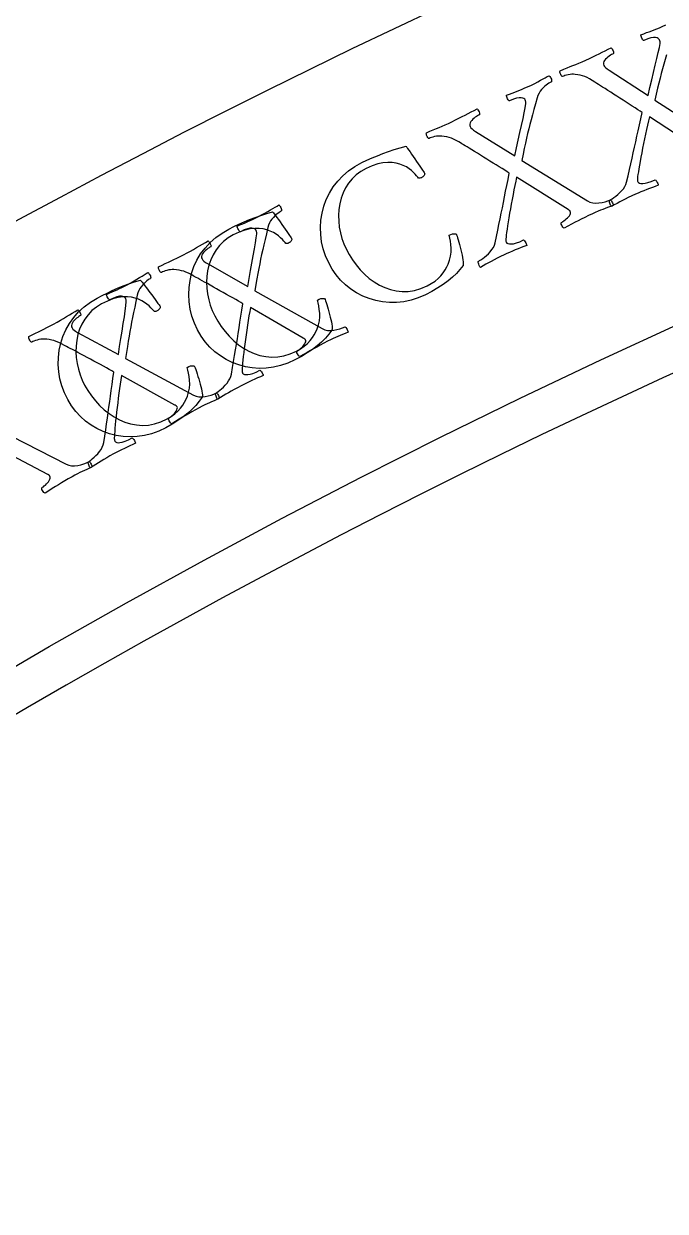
# Model space of a CAD drawing. Header units: millimetres. Extents: x -76 to 76, y -76 to 98.
# Drawn here: x -35.05 to -28.93, y 55.28 to 66.6 of the extents above; entities that cross this region are included whole.
import ezdxf

# ---------------------------------------------------------------- set-up
doc = ezdxf.new("R2010")
doc.units = ezdxf.units.MM
for name, color, linetype in [('CUT_INNER', 6, 'Continuous'), ('ENGRAVE', 7, 'Continuous'), ('TEXT', 5, 'Continuous')]:
    doc.layers.add(name, color=color, linetype=linetype)

msp = doc.modelspace()

# ---------------------------------------------------------------- linework, layer by layer
at = {"layer": 'CUT_INNER'}
msp.add_lwpolyline([(-28.57, 63.4), (-28.9585, 63.2235), (-29.3459, 63.0447), (-29.7322, 62.8634), (-30.1173, 62.6798), (-30.5014, 62.4938), (-30.8843, 62.3055), (-31.266, 62.1148), (-31.6465, 61.9218), (-32.0259, 61.7265), (-32.404, 61.5288), (-32.7809, 61.3288), (-33.1566, 61.1265), (-33.5311, 60.9219), (-33.9042, 60.715), (-34.2761, 60.5058), (-34.6468, 60.2944), (-35.0161, 60.0807), (-35.384, 59.8647)], dxfattribs=at)
at = {"layer": 'ENGRAVE'}
for radius in [75.6124, 73.6227, 69.9276]:
    msp.add_circle((0, 0), radius, dxfattribs=at)
at = {"layer": 'TEXT'}
for points in [[(-28.5996, 65.3932), (-29.0863, 65.7132), (-29.0953, 65.6745), (-29.1045, 65.6339), (-29.1138, 65.5913), (-29.1232, 65.5468), (-29.1326, 65.5016), (-29.1417, 65.4569), (-29.1506, 65.4127), (-29.1593, 65.3691), (-29.1674, 65.327), (-29.1747, 65.2877), (-29.1811, 65.2511), (-29.1867, 65.2171), (-29.1914, 65.1871), (-29.1951, 65.1621), (-29.198, 65.1422), (-29.1999, 65.1274), (-29.2, 65.1247), (-29.2001, 65.1214), (-29.2003, 65.1176), (-29.2005, 65.1131), (-29.2003, 65.1084), (-29.1997, 65.1036), (-29.1984, 65.0988), (-29.1965, 65.094), (-29.1906, 65.0863), (-29.1808, 65.0809), (-29.167, 65.0777), (-29.1493, 65.0767), (-29.1272, 65.0789), (-29.1, 65.0856), (-29.0679, 65.0967), (-29.0308, 65.1122), (-29.0261, 65.1086), (-29.0212, 65.1031), (-29.0162, 65.0956), (-29.011, 65.0861), (-29.0066, 65.0766), (-29.0037, 65.069), (-29.0024, 65.0633), (-29.0027, 65.0595), (-29.0297, 65.0497), (-29.0569, 65.0397), (-29.0843, 65.0294), (-29.1119, 65.0189), (-29.1393, 65.0081), (-29.1664, 64.9971), (-29.193, 64.9858), (-29.2192, 64.9742), (-29.2545, 64.9582), (-29.2869, 64.9429), (-29.3164, 64.9285), (-29.3432, 64.9148), (-29.3687, 64.9015), (-29.3947, 64.8877), (-29.4211, 64.8737), (-29.4479, 64.8592), (-29.4519, 64.864), (-29.4557, 64.8706), (-29.4592, 64.8788), (-29.4625, 64.8888), (-29.4653, 64.8985), (-29.4672, 64.9062), (-29.4684, 64.9117), (-29.4687, 64.9152), (-29.463, 64.9182), (-29.4538, 64.924), (-29.441, 64.9323), (-29.4246, 64.9433), (-29.4063, 64.9566), (-29.388, 64.9716), (-29.3696, 64.9883), (-29.3511, 65.0069), (-29.3343, 65.0267), (-29.3208, 65.0471), (-29.3106, 65.0682), (-29.3038, 65.09), (-29.2894, 65.1513), (-29.2758, 65.2098), (-29.2629, 65.2657), (-29.2508, 65.3188), (-29.2392, 65.3707), (-29.2277, 65.4226), (-29.2163, 65.4746), (-29.2051, 65.5267), (-29.1936, 65.5799), (-29.1814, 65.6352), (-29.1686, 65.6928), (-29.155, 65.7525), (-29.1748, 65.7659), (-29.197, 65.7806), (-29.2218, 65.7968), (-29.249, 65.8142), (-29.2778, 65.8326), (-29.3071, 65.8515), (-29.337, 65.8708), (-29.3673, 65.8907), (-29.3975, 65.9104), (-29.4268, 65.9293), (-29.4551, 65.9475), (-29.4826, 65.9649), (-29.5084, 65.9812), (-29.5317, 65.996), (-29.5526, 66.0092), (-29.5711, 66.0208), (-29.5861, 66.0304), (-29.5969, 66.0372), (-29.6034, 66.0413), (-29.6055, 66.0427), (-29.6317, 66.0596), (-29.6564, 66.074), (-29.6795, 66.0859), (-29.701, 66.0953), (-29.7223, 66.1028), (-29.7446, 66.1089), (-29.7679, 66.1138), (-29.7922, 66.1172), (-29.8087, 66.1185), (-29.8255, 66.1183), (-29.8426, 66.1166), (-29.8602, 66.1134), (-29.8768, 66.1095), (-29.8911, 66.1055), (-29.9033, 66.1015), (-29.9132, 66.0975), (-29.9173, 66.0974), (-29.9218, 66.1007), (-29.9265, 66.1073), (-29.9316, 66.1172), (-29.9359, 66.1281), (-29.9384, 66.1375), (-29.939, 66.1454), (-29.9378, 66.1518), (-29.9033, 66.1661), (-29.8713, 66.1792), (-29.8418, 66.191), (-29.8148, 66.2014), (-29.7879, 66.212), (-29.7586, 66.2241), (-29.7268, 66.2377), (-29.6927, 66.2528), (-29.6927, 66.2528), (-29.6581, 66.2685), (-29.6252, 66.2839), (-29.5938, 66.299), (-29.5642, 66.3138), (-29.5354, 66.3283), (-29.5068, 66.3425), (-29.4784, 66.3565), (-29.4502, 66.3703), (-29.4463, 66.3662), (-29.442, 66.3599), (-29.4374, 66.3515), (-29.4324, 66.3409), (-29.4284, 66.3305), (-29.4267, 66.3226), (-29.4272, 66.3171), (-29.43, 66.3141), (-29.4376, 66.3104), (-29.4466, 66.3053), (-29.4572, 66.2988), (-29.4691, 66.2909), (-29.4814, 66.282), (-29.4927, 66.2723), (-29.503, 66.2619), (-29.5125, 66.2507), (-29.5196, 66.239), (-29.5231, 66.227), (-29.523, 66.2148), (-29.5192, 66.2023), (-29.5126, 66.1915), (-29.5023, 66.1802), (-29.4882, 66.1686), (-29.4705, 66.1565), (-29.0992, 65.9166), (-29.0815, 65.9919), (-29.0641, 66.0651), (-29.0467, 66.1361), (-29.0295, 66.205), (-29.0139, 66.2689), (-29.0011, 66.3248), (-28.9913, 66.3727), (-28.9844, 66.4127), (-28.9839, 66.4187), (-28.984, 66.4245), (-28.9847, 66.43), (-28.986, 66.4352), (-28.9875, 66.4398), (-28.9887, 66.4433), (-28.9896, 66.4458), (-28.9901, 66.4473), (-28.9947, 66.4537), (-29.0024, 66.4593), (-29.0133, 66.4641), (-29.0274, 66.4681), (-29.0462, 66.4691), (-29.0711, 66.4647), (-29.1023, 66.455), (-29.1396, 66.4399), (-29.1432, 66.441), (-29.1474, 66.4449), (-29.152, 66.4517), (-29.1572, 66.4612), (-29.1619, 66.4716), (-29.1653, 66.4806), (-29.1675, 66.4883), (-29.1683, 66.4946), (-29.1397, 66.505), (-29.1127, 66.5147), (-29.0873, 66.5238), (-29.0637, 66.5323), (-29.0403, 66.541), (-29.0161, 66.5505), (-28.9908, 66.5608), (-28.9646, 66.572), (-28.9287, 66.5879)], [(-28.923, 66.3033), (-28.9365, 66.2573), (-28.9493, 66.2134), (-28.9615, 66.1693), (-28.9732, 66.1251), (-28.9845, 66.0809), (-28.9958, 66.0346), (-29.008, 65.9841), (-29.0209, 65.9295), (-29.0346, 65.8708), (-28.4151, 65.4736)], [(-35.3008, 62.7361), (-34.6456, 62.401), (-34.6209, 62.3911), (-34.5942, 62.3858), (-34.5656, 62.3853), (-34.5351, 62.3894), (-34.5048, 62.3966), (-34.4768, 62.4053), (-34.4511, 62.4153), (-34.4277, 62.4269), (-34.4228, 62.4237), (-34.4179, 62.4184), (-34.4128, 62.411), (-34.4077, 62.4015), (-34.4031, 62.392), (-34.3998, 62.3846), (-34.3978, 62.3792), (-34.3971, 62.3758), (-34.424, 62.3633), (-34.449, 62.3517), (-34.4721, 62.341), (-34.4932, 62.3312), (-34.5143, 62.3211), (-34.5374, 62.3095), (-34.5623, 62.2964), (-34.589, 62.2817), (-34.6256, 62.2612), (-34.6596, 62.2416), (-34.6909, 62.223), (-34.7195, 62.2054), (-34.7481, 62.1876), (-34.779, 62.1682), (-34.8122, 62.1474), (-34.8478, 62.1251), (-34.8536, 62.1279), (-34.8596, 62.1331), (-34.8656, 62.1407), (-34.8718, 62.1506), (-34.8768, 62.1606), (-34.8793, 62.1684), (-34.8794, 62.1738), (-34.8769, 62.177), (-34.8707, 62.181), (-34.8632, 62.1866), (-34.8543, 62.1938), (-34.8441, 62.2028), (-34.8336, 62.2128), (-34.8238, 62.2235), (-34.8149, 62.2348), (-34.8068, 62.2467), (-34.8007, 62.2585), (-34.7976, 62.2692), (-34.7976, 62.279), (-34.8007, 62.2879), (-34.802, 62.2898), (-34.8039, 62.2919), (-34.8063, 62.2941), (-34.8092, 62.2965), (-34.8124, 62.2988), (-34.8155, 62.3007), (-34.8185, 62.3021), (-34.8214, 62.3031), (-35.3369, 62.5743)]]:
    msp.add_lwpolyline(points, dxfattribs=at)
for points in [[(-30.9688, 65.666), (-30.9345, 65.6824), (-30.9019, 65.6984), (-30.8709, 65.7141), (-30.8415, 65.7294), (-30.813, 65.7445), (-30.7847, 65.7593), (-30.7566, 65.7738), (-30.7286, 65.7881), (-30.7247, 65.7841), (-30.7203, 65.7779), (-30.7155, 65.7696), (-30.7103, 65.7591), (-30.7061, 65.7488), (-30.7042, 65.7409), (-30.7046, 65.7354), (-30.7073, 65.7324), (-30.7149, 65.7285), (-30.7238, 65.7232), (-30.7342, 65.7165), (-30.746, 65.7084), (-30.7581, 65.6993), (-30.7692, 65.6894), (-30.7794, 65.6787), (-30.7886, 65.6674), (-30.7955, 65.6555), (-30.7988, 65.6435), (-30.7984, 65.6313), (-30.7944, 65.6189), (-30.7876, 65.6081), (-30.777, 65.5971), (-30.7628, 65.5857), (-30.7448, 65.574), (-30.3689, 65.3414), (-30.3527, 65.417), (-30.3367, 65.4905), (-30.3207, 65.5618), (-30.3049, 65.6311), (-30.2904, 65.6952), (-30.2788, 65.7513), (-30.2699, 65.7995), (-30.2638, 65.8395), (-30.2634, 65.8456), (-30.2636, 65.8513), (-30.2644, 65.8568), (-30.2658, 65.862), (-30.2674, 65.8665), (-30.2686, 65.8701), (-30.2696, 65.8726), (-30.2702, 65.874), (-30.2748, 65.8804), (-30.2827, 65.8858), (-30.2937, 65.8904), (-30.3078, 65.8942), (-30.3266, 65.8947), (-30.3515, 65.8899), (-30.3824, 65.8795), (-30.4194, 65.8638), (-30.4231, 65.8648), (-30.4273, 65.8686), (-30.4321, 65.8753), (-30.4374, 65.8847), (-30.4424, 65.895), (-30.446, 65.9039), (-30.4483, 65.9116), (-30.4492, 65.9179), (-30.4208, 65.9288), (-30.394, 65.939), (-30.3688, 65.9486), (-30.3453, 65.9576), (-30.3222, 65.9667), (-30.2981, 65.9767), (-30.273, 65.9875), (-30.2471, 65.9992), (-30.2114, 66.0158), (-30.179, 66.0316), (-30.1496, 66.0464), (-30.1235, 66.0604), (-30.0999, 66.0733), (-30.0784, 66.085), (-30.0591, 66.0954), (-30.0418, 66.1046), (-30.0379, 66.1008), (-30.0338, 66.0954), (-30.0293, 66.0884), (-30.0246, 66.0797), (-30.0206, 66.0706), (-30.0186, 66.062), (-30.0184, 66.0541), (-30.0202, 66.0467), (-30.0254, 66.044), (-30.0331, 66.0394), (-30.0434, 66.0329), (-30.0562, 66.0245), (-30.0703, 66.0143), (-30.0845, 66.0023), (-30.0988, 65.9885), (-30.1131, 65.9729), (-30.1265, 65.9555), (-30.1382, 65.9366), (-30.1481, 65.9159), (-30.1561, 65.8936), (-30.1718, 65.8356), (-30.1865, 65.7815), (-30.2002, 65.7313), (-30.2129, 65.6852), (-30.2248, 65.6409), (-30.2361, 65.5966), (-30.247, 65.5523), (-30.2574, 65.5078), (-30.2679, 65.4613), (-30.279, 65.4106), (-30.2909, 65.3557), (-30.3034, 65.2968), (-29.6764, 64.9116), (-29.6525, 64.8998), (-29.6263, 64.8924), (-29.5979, 64.8897), (-29.5671, 64.8914), (-29.5363, 64.8962), (-29.5077, 64.9027), (-29.4813, 64.9107), (-29.4571, 64.9204), (-29.4525, 64.9168), (-29.448, 64.9111), (-29.4435, 64.9034), (-29.4391, 64.8936), (-29.4354, 64.8838), (-29.4327, 64.8761), (-29.4311, 64.8705), (-29.4306, 64.8671), (-29.4584, 64.8567), (-29.4842, 64.8471), (-29.5081, 64.8382), (-29.5299, 64.8301), (-29.5518, 64.8217), (-29.5756, 64.8119), (-29.6015, 64.8008), (-29.6293, 64.7883), (-29.6674, 64.7706), (-29.7027, 64.7537), (-29.7354, 64.7377), (-29.7654, 64.7223), (-29.7952, 64.7068), (-29.8275, 64.6899), (-29.8623, 64.6718), (-29.8995, 64.6523), (-29.9051, 64.6556), (-29.9106, 64.6612), (-29.9161, 64.6692), (-29.9214, 64.6796), (-29.9256, 64.69), (-29.9276, 64.6979), (-29.9272, 64.7033), (-29.9245, 64.7063), (-29.918, 64.7098), (-29.91, 64.7148), (-29.9006, 64.7213), (-29.8897, 64.7294), (-29.8784, 64.7386), (-29.8679, 64.7485), (-29.8582, 64.7591), (-29.8492, 64.7703), (-29.8421, 64.7816), (-29.8382, 64.7921), (-29.8375, 64.8019), (-29.8399, 64.8109), (-29.841, 64.8129), (-29.8427, 64.8152), (-29.8449, 64.8176), (-29.8477, 64.8202), (-29.8506, 64.8227), (-29.8536, 64.8248), (-29.8564, 64.8265), (-29.8593, 64.8277), (-30.3521, 65.1382), (-30.3604, 65.0994), (-30.3688, 65.0586), (-30.3772, 65.0159), (-30.3858, 64.9712), (-30.3943, 64.9258), (-30.4025, 64.8809), (-30.4106, 64.8365), (-30.4184, 64.7927), (-30.4257, 64.7506), (-30.4322, 64.7111), (-30.4379, 64.6743), (-30.4429, 64.6403), (-30.447, 64.6102), (-30.4503, 64.5851), (-30.4527, 64.5652), (-30.4543, 64.5503), (-30.4544, 64.5476), (-30.4545, 64.5444), (-30.4545, 64.5405), (-30.4546, 64.5361), (-30.4544, 64.5313), (-30.4536, 64.5265), (-30.4523, 64.5218), (-30.4503, 64.517), (-30.4443, 64.5094), (-30.4343, 64.5042), (-30.4205, 64.5013), (-30.4028, 64.5006), (-30.3807, 64.5033), (-30.3537, 64.5105), (-30.3218, 64.5222), (-30.285, 64.5384), (-30.2802, 64.5349), (-30.2752, 64.5295), (-30.2701, 64.522), (-30.2647, 64.5127), (-30.2601, 64.5032), (-30.2571, 64.4957), (-30.2557, 64.4901), (-30.2559, 64.4863), (-30.2827, 64.476), (-30.3097, 64.4654), (-30.3369, 64.4546), (-30.3642, 64.4436), (-30.3915, 64.4323), (-30.4183, 64.4207), (-30.4447, 64.4089), (-30.4707, 64.3968), (-30.5056, 64.3801), (-30.5377, 64.3642), (-30.567, 64.3492), (-30.5935, 64.335), (-30.6188, 64.3212), (-30.6445, 64.3069), (-30.6706, 64.2923), (-30.6972, 64.2774), (-30.7013, 64.2821), (-30.7051, 64.2886), (-30.7088, 64.2968), (-30.7123, 64.3067), (-30.7153, 64.3164), (-30.7174, 64.324), (-30.7186, 64.3295), (-30.719, 64.3329), (-30.7134, 64.3361), (-30.7043, 64.342), (-30.6916, 64.3506), (-30.6754, 64.362), (-30.6574, 64.3755), (-30.6394, 64.3909), (-30.6213, 64.408), (-30.6032, 64.4269), (-30.5868, 64.447), (-30.5737, 64.4677), (-30.5639, 64.489), (-30.5575, 64.5109), (-30.5443, 64.5724), (-30.5318, 64.6313), (-30.52, 64.6874), (-30.509, 64.7408), (-30.4983, 64.7928), (-30.4878, 64.845), (-30.4775, 64.8972), (-30.4673, 64.9494), (-30.4568, 65.0028), (-30.4457, 65.0584), (-30.434, 65.1162), (-30.4216, 65.1761), (-30.4416, 65.1892), (-30.4641, 65.2035), (-30.4892, 65.2191), (-30.5168, 65.2361), (-30.5459, 65.2539), (-30.5756, 65.2722), (-30.6058, 65.291), (-30.6365, 65.3102), (-30.6671, 65.3294), (-30.6967, 65.3477), (-30.7254, 65.3654), (-30.7532, 65.3822), (-30.7793, 65.398), (-30.8029, 65.4123), (-30.824, 65.4251), (-30.8427, 65.4364), (-30.858, 65.4457), (-30.8689, 65.4523), (-30.8754, 65.4562), (-30.8776, 65.4576), (-30.9041, 65.474), (-30.9291, 65.4879), (-30.9524, 65.4994), (-30.9741, 65.5084), (-30.9955, 65.5154), (-31.0179, 65.5212), (-31.0413, 65.5255), (-31.0657, 65.5285), (-31.0822, 65.5294), (-31.099, 65.5289), (-31.1161, 65.5269), (-31.1336, 65.5234), (-31.1501, 65.5191), (-31.1644, 65.5149), (-31.1765, 65.5107), (-31.1863, 65.5065), (-31.1904, 65.5063), (-31.1949, 65.5095), (-31.1998, 65.516), (-31.2051, 65.5258), (-31.2096, 65.5366), (-31.2123, 65.5459), (-31.213, 65.5538), (-31.2119, 65.5602), (-31.1777, 65.5753), (-31.1459, 65.5889), (-31.1167, 65.6013), (-31.0899, 65.6123), (-31.0632, 65.6234), (-31.0342, 65.636), (-31.0027, 65.6503), (-30.9688, 65.666)], [(-31.826, 65.2761), (-31.7788, 65.2986), (-31.7299, 65.3205), (-31.6795, 65.3421), (-31.6275, 65.3631), (-31.5741, 65.383), (-31.5194, 65.4012), (-31.4634, 65.4175), (-31.4061, 65.4321), (-31.4045, 65.4298), (-31.3997, 65.4231), (-31.3917, 65.4118), (-31.3805, 65.396), (-31.3672, 65.3772), (-31.353, 65.3568), (-31.3378, 65.3347), (-31.3218, 65.311), (-31.3056, 65.2871), (-31.2902, 65.2643), (-31.2754, 65.2427), (-31.2613, 65.2222), (-31.2491, 65.2042), (-31.2398, 65.1903), (-31.2335, 65.1805), (-31.2302, 65.1746), (-31.2284, 65.1708), (-31.2285, 65.166), (-31.2305, 65.1603), (-31.2345, 65.1537), (-31.2397, 65.1471), (-31.2457, 65.1412), (-31.2524, 65.1363), (-31.2598, 65.1321), (-31.2665, 65.1294), (-31.273, 65.1275), (-31.2794, 65.1267), (-31.2857, 65.1267), (-31.2941, 65.1375), (-31.3051, 65.1504), (-31.3189, 65.1656), (-31.3354, 65.1831), (-31.3548, 65.2011), (-31.3774, 65.2183), (-31.403, 65.2345), (-31.4319, 65.2499), (-31.464, 65.2628), (-31.4995, 65.2718), (-31.5383, 65.277), (-31.5806, 65.2784), (-31.6264, 65.2743), (-31.676, 65.2631), (-31.7294, 65.2449), (-31.7866, 65.2197), (-31.8362, 65.1919), (-31.8805, 65.1594), (-31.9195, 65.1222), (-31.9531, 65.0803), (-31.9816, 65.0347), (-32.005, 64.9866), (-32.0234, 64.936), (-32.0367, 64.8827), (-32.0452, 64.828), (-32.0489, 64.773), (-32.0479, 64.7176), (-32.0423, 64.6618), (-32.0323, 64.6068), (-32.0182, 64.5536), (-32.0001, 64.5023), (-31.9781, 64.4528), (-31.9494, 64.3997), (-31.9173, 64.3489), (-31.8817, 64.3004), (-31.8427, 64.2542), (-31.8007, 64.2114), (-31.7561, 64.1729), (-31.7091, 64.1387), (-31.6594, 64.109), (-31.6077, 64.0844), (-31.5543, 64.066), (-31.4993, 64.0537), (-31.4425, 64.0475), (-31.3846, 64.0485), (-31.3258, 64.0577), (-31.2662, 64.075), (-31.2058, 64.1006), (-31.1654, 64.1223), (-31.1299, 64.1458), (-31.0991, 64.171), (-31.0732, 64.198), (-31.0512, 64.2259), (-31.0323, 64.2538), (-31.0164, 64.2817), (-31.0036, 64.3095), (-30.9902, 64.3476), (-30.9812, 64.3852), (-30.9768, 64.4224), (-30.9768, 64.4592), (-30.9796, 64.4944), (-30.9834, 64.5268), (-30.9882, 64.5564), (-30.9939, 64.5831), (-30.9782, 64.5912), (-30.9618, 64.5961), (-30.9448, 64.5978), (-30.9271, 64.5962), (-30.9235, 64.5876), (-30.9192, 64.5753), (-30.914, 64.5592), (-30.9081, 64.5393), (-30.9018, 64.5171), (-30.8955, 64.4939), (-30.8891, 64.4696), (-30.8826, 64.4443), (-30.8766, 64.4192), (-30.8714, 64.3952), (-30.8671, 64.3724), (-30.8637, 64.3509), (-30.8614, 64.3317), (-30.8604, 64.3159), (-30.8608, 64.3036), (-30.8626, 64.2948), (-30.8926, 64.2561), (-30.9264, 64.2187), (-30.964, 64.1827), (-31.0056, 64.1481), (-31.0517, 64.1144), (-31.103, 64.0814), (-31.1597, 64.049), (-31.2216, 64.0172), (-31.2901, 63.9875), (-31.3586, 63.9653), (-31.4273, 63.9505), (-31.4961, 63.943), (-31.5642, 63.9425), (-31.6306, 63.9484), (-31.6953, 63.9606), (-31.7585, 63.9793), (-31.8192, 64.0038), (-31.8768, 64.0338), (-31.9312, 64.0692), (-31.9824, 64.11), (-32.0297, 64.1558), (-32.0723, 64.2062), (-32.1102, 64.2611), (-32.1435, 64.3206), (-32.1728, 64.3867), (-32.1953, 64.4536), (-32.2109, 64.5215), (-32.2196, 64.5903), (-32.2216, 64.6591), (-32.2174, 64.727), (-32.2068, 64.7941), (-32.1898, 64.8603), (-32.1664, 64.9246), (-32.1366, 64.986), (-32.1003, 65.0445), (-32.0576, 65.1), (-32.0086, 65.1515), (-31.9537, 65.1981), (-31.8928, 65.2396), (-31.826, 65.2761)], [(-33.5268, 64.3975), (-33.4932, 64.4152), (-33.4613, 64.4325), (-33.4309, 64.4494), (-33.4021, 64.4659), (-33.3743, 64.4821), (-33.3465, 64.498), (-33.319, 64.5136), (-33.2917, 64.529), (-33.2875, 64.5252), (-33.2829, 64.5192), (-33.2778, 64.511), (-33.2722, 64.5008), (-33.2676, 64.4906), (-33.2654, 64.4828), (-33.2656, 64.4773), (-33.2682, 64.4741), (-33.2756, 64.47), (-33.2843, 64.4643), (-33.2944, 64.4572), (-33.3059, 64.4487), (-33.3176, 64.4391), (-33.3283, 64.4287), (-33.3381, 64.4177), (-33.3468, 64.406), (-33.3533, 64.3939), (-33.3561, 64.3817), (-33.3552, 64.3695), (-33.3507, 64.3573), (-33.3435, 64.3468), (-33.3325, 64.3362), (-33.3178, 64.3254), (-33.2994, 64.3144), (-32.9147, 64.0967), (-32.9015, 64.1729), (-32.8883, 64.247), (-32.8752, 64.3189), (-32.862, 64.3887), (-32.8502, 64.4534), (-32.8407, 64.5099), (-32.8337, 64.5584), (-32.8292, 64.5987), (-32.829, 64.6047), (-32.8294, 64.6104), (-32.8305, 64.6159), (-32.8321, 64.621), (-32.8338, 64.6255), (-32.8352, 64.629), (-32.8363, 64.6314), (-32.8369, 64.6329), (-32.8418, 64.639), (-32.8499, 64.6442), (-32.8611, 64.6483), (-32.8753, 64.6515), (-32.8941, 64.6513), (-32.9188, 64.6455), (-32.9493, 64.634), (-32.9857, 64.6168), (-32.9894, 64.6176), (-32.9937, 64.6213), (-32.9988, 64.6277), (-33.0045, 64.637), (-33.0098, 64.647), (-33.0138, 64.6558), (-33.0164, 64.6634), (-33.0175, 64.6697), (-32.9896, 64.6817), (-32.9632, 64.6929), (-32.9384, 64.7035), (-32.9153, 64.7134), (-32.8925, 64.7235), (-32.8689, 64.7344), (-32.8443, 64.7462), (-32.8188, 64.7589), (-32.7838, 64.7769), (-32.752, 64.7939), (-32.7233, 64.8099), (-32.6977, 64.8249), (-32.6746, 64.8387), (-32.6536, 64.8512), (-32.6347, 64.8624), (-32.6178, 64.8722), (-32.6138, 64.8686), (-32.6094, 64.8634), (-32.6047, 64.8565), (-32.5996, 64.8481), (-32.5953, 64.8391), (-32.5929, 64.8306), (-32.5925, 64.8227), (-32.5939, 64.8152), (-32.599, 64.8123), (-32.6066, 64.8074), (-32.6166, 64.8005), (-32.629, 64.7916), (-32.6427, 64.7808), (-32.6565, 64.7683), (-32.6702, 64.7539), (-32.6839, 64.7378), (-32.6966, 64.72), (-32.7075, 64.7005), (-32.7166, 64.6795), (-32.7237, 64.6569), (-32.7372, 64.5983), (-32.7497, 64.5436), (-32.7614, 64.493), (-32.7723, 64.4464), (-32.7824, 64.4017), (-32.792, 64.357), (-32.8011, 64.3123), (-32.8098, 64.2674), (-32.8184, 64.2205), (-32.8276, 64.1694), (-32.8373, 64.1142), (-32.8475, 64.0547), (-32.2058, 63.6945), (-32.1814, 63.6836), (-32.155, 63.6773), (-32.1264, 63.6757), (-32.0958, 63.6786), (-32.0652, 63.6847), (-32.0369, 63.6922), (-32.0108, 63.7013), (-31.987, 63.7119), (-31.9823, 63.7085), (-31.9775, 63.703), (-31.9728, 63.6955), (-31.968, 63.6858), (-31.9638, 63.6762), (-31.9608, 63.6686), (-31.959, 63.6631), (-31.9584, 63.6597), (-31.9858, 63.6483), (-32.0112, 63.6376), (-32.0347, 63.6278), (-32.0562, 63.6189), (-32.0777, 63.6096), (-32.1012, 63.5989), (-32.1265, 63.5867), (-32.1539, 63.5731), (-32.1912, 63.554), (-32.2259, 63.5358), (-32.2579, 63.5184), (-32.2872, 63.5019), (-32.3164, 63.4852), (-32.3481, 63.4671), (-32.3821, 63.4476), (-32.4185, 63.4267), (-32.4242, 63.4297), (-32.43, 63.4351), (-32.4357, 63.4429), (-32.4415, 63.4531), (-32.4461, 63.4633), (-32.4483, 63.4711), (-32.4482, 63.4765), (-32.4456, 63.4796), (-32.4392, 63.4833), (-32.4315, 63.4886), (-32.4223, 63.4956), (-32.4117, 63.5041), (-32.4009, 63.5137), (-32.3908, 63.524), (-32.3814, 63.535), (-32.3729, 63.5466), (-32.3662, 63.5581), (-32.3628, 63.5687), (-32.3624, 63.5785), (-32.3652, 63.5875), (-32.3664, 63.5895), (-32.3682, 63.5916), (-32.3705, 63.5939), (-32.3733, 63.5965), (-32.3764, 63.5988), (-32.3794, 63.6008), (-32.3823, 63.6024), (-32.3852, 63.6035), (-32.8898, 63.8944), (-32.8966, 63.8553), (-32.9034, 63.8142), (-32.9102, 63.7711), (-32.917, 63.7261), (-32.9236, 63.6804), (-32.9301, 63.6353), (-32.9364, 63.5907), (-32.9425, 63.5466), (-32.9482, 63.5041), (-32.9531, 63.4645), (-32.9574, 63.4275), (-32.961, 63.3933), (-32.9639, 63.363), (-32.9662, 63.3379), (-32.9679, 63.3178), (-32.9689, 63.3029), (-32.9688, 63.3003), (-32.9688, 63.297), (-32.9687, 63.2931), (-32.9686, 63.2887), (-32.9683, 63.2839), (-32.9673, 63.2792), (-32.9657, 63.2745), (-32.9636, 63.2698), (-32.9572, 63.2625), (-32.9471, 63.2577), (-32.9332, 63.2552), (-32.9154, 63.2553), (-32.8935, 63.2588), (-32.8668, 63.2671), (-32.8353, 63.28), (-32.7992, 63.2977), (-32.7943, 63.2944), (-32.7891, 63.2891), (-32.7837, 63.2819), (-32.778, 63.2728), (-32.773, 63.2635), (-32.7696, 63.2561), (-32.768, 63.2505), (-32.7681, 63.2468), (-32.7945, 63.2354), (-32.821, 63.2238), (-32.8478, 63.2119), (-32.8747, 63.1998), (-32.9015, 63.1874), (-32.9278, 63.1748), (-32.9537, 63.162), (-32.9792, 63.1489), (-33.0135, 63.1308), (-33.0449, 63.1137), (-33.0736, 63.0975), (-33.0995, 63.0823), (-33.1242, 63.0675), (-33.1494, 63.0523), (-33.1749, 63.0367), (-33.2008, 63.0207), (-33.2051, 63.0253), (-33.2092, 63.0316), (-33.2132, 63.0396), (-33.2171, 63.0493), (-33.2204, 63.0589), (-33.2228, 63.0664), (-33.2243, 63.0719), (-33.2248, 63.0753), (-33.2193, 63.0787), (-33.2105, 63.085), (-33.1982, 63.0941), (-33.1824, 63.106), (-33.165, 63.1203), (-33.1475, 63.1363), (-33.1302, 63.1542), (-33.1128, 63.1738), (-33.0972, 63.1945), (-33.0849, 63.2157), (-33.076, 63.2374), (-33.0705, 63.2595), (-33.0597, 63.3215), (-33.0495, 63.3808), (-33.0399, 63.4373), (-33.031, 63.4911), (-33.0224, 63.5435), (-33.014, 63.596), (-33.0057, 63.6486), (-32.9975, 63.7012), (-32.9892, 63.755), (-32.9803, 63.811), (-32.9708, 63.8692), (-32.9608, 63.9296), (-32.9813, 63.9418), (-33.0043, 63.9552), (-33.03, 63.9699), (-33.0582, 63.9857), (-33.0881, 64.0024), (-33.1184, 64.0195), (-33.1494, 64.0371), (-33.1808, 64.0551), (-33.2121, 64.073), (-33.2424, 64.0902), (-33.2718, 64.1067), (-33.3002, 64.1225), (-33.3269, 64.1372), (-33.3511, 64.1505), (-33.3727, 64.1625), (-33.3918, 64.1731), (-33.4074, 64.1817), (-33.4186, 64.1879), (-33.4253, 64.1916), (-33.4275, 64.1928), (-33.4547, 64.2082), (-33.4801, 64.2212), (-33.5039, 64.2317), (-33.5259, 64.2398), (-33.5476, 64.246), (-33.5702, 64.2509), (-33.5938, 64.2543), (-33.6183, 64.2563), (-33.6348, 64.2566), (-33.6515, 64.2554), (-33.6685, 64.2527), (-33.6859, 64.2485), (-33.7022, 64.2436), (-33.7163, 64.2388), (-33.7282, 64.2342), (-33.7379, 64.2296), (-33.742, 64.2292), (-33.7466, 64.2322), (-33.7517, 64.2385), (-33.7574, 64.2482), (-33.7624, 64.2588), (-33.7654, 64.268), (-33.7665, 64.2758), (-33.7656, 64.2823), (-33.732, 64.2986), (-33.7008, 64.3136), (-33.6721, 64.327), (-33.6458, 64.3391), (-33.6195, 64.3512), (-33.591, 64.365), (-33.5601, 64.3805), (-33.5268, 64.3975)], [(-33.0944, 64.6423), (-33.0476, 64.6657), (-32.9992, 64.6886), (-32.9492, 64.7111), (-32.8976, 64.7332), (-32.8446, 64.7541), (-32.7903, 64.7733), (-32.7346, 64.7908), (-32.6776, 64.8064), (-32.6759, 64.8042), (-32.671, 64.7976), (-32.6628, 64.7865), (-32.6512, 64.7709), (-32.6376, 64.7524), (-32.623, 64.7322), (-32.6074, 64.7104), (-32.5909, 64.6871), (-32.5743, 64.6635), (-32.5584, 64.641), (-32.5432, 64.6196), (-32.5287, 64.5994), (-32.5161, 64.5817), (-32.5066, 64.568), (-32.5001, 64.5582), (-32.4967, 64.5525), (-32.4948, 64.5487), (-32.4948, 64.5439), (-32.4967, 64.5382), (-32.5005, 64.5315), (-32.5057, 64.5247), (-32.5115, 64.5188), (-32.5181, 64.5137), (-32.5254, 64.5094), (-32.5321, 64.5065), (-32.5386, 64.5046), (-32.545, 64.5036), (-32.5513, 64.5035), (-32.5598, 64.5141), (-32.5711, 64.5268), (-32.5852, 64.5418), (-32.602, 64.5589), (-32.6218, 64.5766), (-32.6447, 64.5933), (-32.6707, 64.609), (-32.6998, 64.6238), (-32.7321, 64.636), (-32.7678, 64.6444), (-32.8067, 64.6489), (-32.849, 64.6494), (-32.8948, 64.6444), (-32.9441, 64.6323), (-32.9972, 64.613), (-33.0538, 64.5867), (-33.1029, 64.5579), (-33.1465, 64.5245), (-33.1848, 64.4866), (-33.2176, 64.444), (-33.2452, 64.3979), (-33.2677, 64.3494), (-33.2851, 64.2984), (-33.2974, 64.2449), (-33.3047, 64.19), (-33.3074, 64.1349), (-33.3053, 64.0795), (-33.2986, 64.0239), (-33.2875, 63.9691), (-33.2724, 63.9162), (-33.2534, 63.8653), (-33.2303, 63.8162), (-33.2006, 63.7637), (-33.1675, 63.7135), (-33.131, 63.6657), (-33.0911, 63.6203), (-33.0483, 63.5783), (-33.003, 63.5407), (-32.9552, 63.5075), (-32.905, 63.4786), (-32.8528, 63.4551), (-32.7991, 63.4377), (-32.7438, 63.4265), (-32.687, 63.4215), (-32.6291, 63.4236), (-32.5705, 63.4339), (-32.5113, 63.4524), (-32.4513, 63.4791), (-32.4114, 63.5016), (-32.3763, 63.5258), (-32.346, 63.5516), (-32.3206, 63.5791), (-32.2992, 63.6075), (-32.2808, 63.6357), (-32.2655, 63.6639), (-32.2532, 63.692), (-32.2406, 63.7303), (-32.2324, 63.7681), (-32.2286, 63.8054), (-32.2294, 63.8422), (-32.2329, 63.8773), (-32.2373, 63.9096), (-32.2426, 63.9391), (-32.2489, 63.9657), (-32.2333, 63.9741), (-32.2171, 63.9793), (-32.2001, 63.9813), (-32.1824, 63.9801), (-32.1786, 63.9716), (-32.174, 63.9593), (-32.1686, 63.9433), (-32.1623, 63.9236), (-32.1555, 63.9015), (-32.1487, 63.8784), (-32.1419, 63.8542), (-32.1349, 63.8291), (-32.1284, 63.8041), (-32.1227, 63.7802), (-32.118, 63.7575), (-32.1141, 63.736), (-32.1114, 63.7169), (-32.1102, 63.7011), (-32.1104, 63.6889), (-32.112, 63.68), (-32.1412, 63.6407), (-32.1743, 63.6027), (-32.2112, 63.566), (-32.2521, 63.5305), (-32.2975, 63.496), (-32.3482, 63.4619), (-32.4042, 63.4284), (-32.4655, 63.3954), (-32.5334, 63.3645), (-32.6015, 63.3409), (-32.6698, 63.3247), (-32.7385, 63.3159), (-32.8065, 63.3141), (-32.873, 63.3186), (-32.938, 63.3296), (-33.0015, 63.347), (-33.0627, 63.3704), (-33.1209, 63.3993), (-33.1759, 63.4336), (-33.2279, 63.4734), (-33.2761, 63.5183), (-33.3197, 63.5678), (-33.3587, 63.622), (-33.3931, 63.6808), (-33.4238, 63.7463), (-33.4475, 63.8128), (-33.4644, 63.8803), (-33.4745, 63.9489), (-33.4779, 64.0177), (-33.4749, 64.0857), (-33.4656, 64.153), (-33.45, 64.2195), (-33.4279, 64.2842), (-33.3992, 64.3462), (-33.3641, 64.4053), (-33.3224, 64.4617), (-33.2745, 64.5142), (-33.2205, 64.5618), (-33.1604, 64.6045), (-33.0944, 64.6423)], [(-34.7664, 63.7369), (-34.7331, 63.7552), (-34.7015, 63.7732), (-34.6714, 63.7906), (-34.643, 63.8077), (-34.6154, 63.8244), (-34.588, 63.8408), (-34.5608, 63.857), (-34.5338, 63.8729), (-34.5296, 63.8691), (-34.5249, 63.8632), (-34.5196, 63.8552), (-34.5138, 63.845), (-34.509, 63.835), (-34.5066, 63.8272), (-34.5067, 63.8217), (-34.5092, 63.8185), (-34.5165, 63.8142), (-34.5252, 63.8084), (-34.5352, 63.8011), (-34.5465, 63.7923), (-34.558, 63.7825), (-34.5685, 63.7719), (-34.578, 63.7607), (-34.5866, 63.7488), (-34.5928, 63.7366), (-34.5953, 63.7244), (-34.5942, 63.7122), (-34.5895, 63.7001), (-34.582, 63.6898), (-34.5709, 63.6793), (-34.556, 63.6688), (-34.5374, 63.6582), (-34.1485, 63.448), (-34.1368, 63.5244), (-34.125, 63.5987), (-34.1133, 63.6709), (-34.1015, 63.7409), (-34.0909, 63.8058), (-34.0825, 63.8625), (-34.0765, 63.9111), (-34.0727, 63.9515), (-34.0727, 63.9575), (-34.0732, 63.9633), (-34.0744, 63.9687), (-34.0761, 63.9738), (-34.0779, 63.9782), (-34.0794, 63.9817), (-34.0804, 63.9841), (-34.0811, 63.9855), (-34.0862, 63.9916), (-34.0943, 63.9966), (-34.1056, 64.0005), (-34.1199, 64.0034), (-34.1387, 64.0029), (-34.1632, 63.9966), (-34.1935, 63.9845), (-34.2295, 63.9665), (-34.2333, 63.9673), (-34.2377, 63.9709), (-34.2428, 63.9773), (-34.2487, 63.9864), (-34.2543, 63.9963), (-34.2584, 64.005), (-34.2611, 64.0125), (-34.2624, 64.0189), (-34.2347, 64.0314), (-34.2085, 64.0431), (-34.184, 64.0542), (-34.1611, 64.0646), (-34.1385, 64.075), (-34.115, 64.0864), (-34.0907, 64.0987), (-34.0654, 64.1119), (-34.0308, 64.1305), (-33.9993, 64.1481), (-33.9709, 64.1647), (-33.9456, 64.1802), (-33.9228, 64.1945), (-33.9021, 64.2074), (-33.8834, 64.2189), (-33.8667, 64.2291), (-33.8626, 64.2255), (-33.8581, 64.2204), (-33.8533, 64.2136), (-33.848, 64.2053), (-33.8435, 64.1964), (-33.841, 64.188), (-33.8404, 64.18), (-33.8417, 64.1726), (-33.8467, 64.1695), (-33.8542, 64.1645), (-33.8641, 64.1574), (-33.8764, 64.1483), (-33.8899, 64.1372), (-33.9033, 64.1244), (-33.9167, 64.1098), (-33.9301, 64.0934), (-33.9425, 64.0753), (-33.9531, 64.0557), (-33.9617, 64.0345), (-33.9684, 64.0118), (-33.9807, 63.9529), (-33.9922, 63.898), (-34.0029, 63.8472), (-34.0129, 63.8003), (-34.0221, 63.7555), (-34.0309, 63.7106), (-34.0392, 63.6657), (-34.0469, 63.6207), (-34.0546, 63.5736), (-34.0628, 63.5224), (-34.0714, 63.4669), (-34.0805, 63.4073), (-33.432, 63.0596), (-33.4074, 63.0492), (-33.3808, 63.0434), (-33.3523, 63.0423), (-33.3217, 63.0458), (-33.2912, 63.0524), (-33.2631, 63.0605), (-33.2372, 63.0701), (-33.2136, 63.0812), (-33.2088, 63.0779), (-33.2039, 63.0725), (-33.199, 63.065), (-33.194, 63.0555), (-33.1897, 63.0459), (-33.1865, 63.0384), (-33.1846, 63.0329), (-33.184, 63.0295), (-33.2111, 63.0176), (-33.2363, 63.0065), (-33.2596, 62.9962), (-33.2809, 62.9868), (-33.3023, 62.9771), (-33.3255, 62.966), (-33.3506, 62.9533), (-33.3777, 62.9392), (-33.4147, 62.9194), (-33.449, 62.9004), (-33.4806, 62.8825), (-33.5097, 62.8654), (-33.5385, 62.8481), (-33.5698, 62.8294), (-33.6034, 62.8092), (-33.6394, 62.7876), (-33.6452, 62.7906), (-33.6511, 62.7959), (-33.657, 62.8036), (-33.663, 62.8136), (-33.6678, 62.8237), (-33.6701, 62.8315), (-33.6701, 62.8369), (-33.6676, 62.8401), (-33.6613, 62.8439), (-33.6536, 62.8494), (-33.6446, 62.8565), (-33.6342, 62.8652), (-33.6235, 62.8751), (-33.6136, 62.8855), (-33.6045, 62.8967), (-33.5961, 62.9084), (-33.5897, 62.9201), (-33.5865, 62.9308), (-33.5863, 62.9406), (-33.5892, 62.9495), (-33.5905, 62.9514), (-33.5923, 62.9535), (-33.5947, 62.9558), (-33.5975, 62.9583), (-33.6007, 62.9606), (-33.6037, 62.9625), (-33.6067, 62.964), (-33.6096, 62.9651), (-34.1198, 63.2461), (-34.1258, 63.2069), (-34.1317, 63.1657), (-34.1377, 63.1225), (-34.1436, 63.0774), (-34.1494, 63.0316), (-34.155, 62.9863), (-34.1605, 62.9416), (-34.1657, 62.8974), (-34.1705, 62.8549), (-34.1747, 62.8151), (-34.1783, 62.7781), (-34.1812, 62.7438), (-34.1835, 62.7135), (-34.1853, 62.6883), (-34.1866, 62.6682), (-34.1873, 62.6533), (-34.1872, 62.6506), (-34.1871, 62.6473), (-34.187, 62.6435), (-34.1868, 62.639), (-34.1863, 62.6343), (-34.1853, 62.6296), (-34.1836, 62.6249), (-34.1814, 62.6202), (-34.1749, 62.6131), (-34.1647, 62.6084), (-34.1507, 62.6063), (-34.133, 62.6067), (-34.1111, 62.6107), (-34.0845, 62.6194), (-34.0534, 62.633), (-34.0176, 62.6513), (-34.0126, 62.6481), (-34.0073, 62.643), (-34.0018, 62.6359), (-33.9959, 62.6268), (-33.9907, 62.6177), (-33.9872, 62.6103), (-33.9855, 62.6048), (-33.9855, 62.601), (-34.0116, 62.5891), (-34.038, 62.577), (-34.0645, 62.5646), (-34.0911, 62.552), (-34.1177, 62.5391), (-34.1438, 62.526), (-34.1695, 62.5127), (-34.1947, 62.4991), (-34.2286, 62.4803), (-34.2597, 62.4626), (-34.288, 62.4459), (-34.3137, 62.4302), (-34.3381, 62.4149), (-34.3629, 62.3992), (-34.3881, 62.3831), (-34.4138, 62.3666), (-34.4181, 62.3711), (-34.4224, 62.3773), (-34.4265, 62.3853), (-34.4306, 62.3949), (-34.4341, 62.4045), (-34.4367, 62.4119), (-34.4382, 62.4174), (-34.4388, 62.4208), (-34.4334, 62.4243), (-34.4247, 62.4307), (-34.4125, 62.44), (-34.397, 62.4523), (-34.3798, 62.4669), (-34.3627, 62.4833), (-34.3457, 62.5014), (-34.3287, 62.5214), (-34.3135, 62.5424), (-34.3016, 62.5638), (-34.2932, 62.5857), (-34.2881, 62.6079), (-34.2785, 62.6701), (-34.2694, 62.7295), (-34.261, 62.7862), (-34.253, 62.8402), (-34.2455, 62.8928), (-34.2381, 62.9455), (-34.2308, 62.9982), (-34.2237, 63.051), (-34.2164, 63.1049), (-34.2085, 63.161), (-34.2002, 63.2194), (-34.1913, 63.28), (-34.2121, 63.2918), (-34.2354, 63.3048), (-34.2613, 63.3189), (-34.2899, 63.3342), (-34.32, 63.3503), (-34.3507, 63.3668), (-34.382, 63.3838), (-34.4138, 63.4012), (-34.4454, 63.4185), (-34.4761, 63.4351), (-34.5058, 63.451), (-34.5345, 63.4663), (-34.5614, 63.4805), (-34.5859, 63.4934), (-34.6077, 63.5049), (-34.627, 63.5151), (-34.6428, 63.5234), (-34.6541, 63.5294), (-34.6609, 63.533), (-34.6631, 63.5342), (-34.6906, 63.549), (-34.7163, 63.5614), (-34.7402, 63.5715), (-34.7624, 63.5792), (-34.7842, 63.585), (-34.8069, 63.5894), (-34.8305, 63.5924), (-34.8551, 63.5939), (-34.8715, 63.5939), (-34.8883, 63.5924), (-34.9052, 63.5894), (-34.9225, 63.5848), (-34.9387, 63.5796), (-34.9528, 63.5745), (-34.9646, 63.5696), (-34.9742, 63.5649), (-34.9782, 63.5645), (-34.9829, 63.5674), (-34.9882, 63.5736), (-34.994, 63.5831), (-34.9992, 63.5936), (-35.0024, 63.6027), (-35.0036, 63.6106), (-35.0029, 63.617), (-34.9696, 63.6341), (-34.9387, 63.6496), (-34.9102, 63.6636), (-34.8841, 63.6761), (-34.8581, 63.6888), (-34.8298, 63.7031), (-34.7993, 63.7192), (-34.7664, 63.7369)], [(-34.3501, 63.9839), (-34.3038, 64.0082), (-34.2558, 64.032), (-34.2063, 64.0555), (-34.1552, 64.0785), (-34.1026, 64.1005), (-34.0486, 64.1208), (-33.9933, 64.1393), (-33.9366, 64.1561), (-33.9349, 64.1539), (-33.9298, 64.1474), (-33.9214, 64.1364), (-33.9096, 64.1211), (-33.8956, 64.1028), (-33.8806, 64.0829), (-33.8646, 64.0615), (-33.8476, 64.0385), (-33.8305, 64.0152), (-33.8142, 63.993), (-33.7986, 63.972), (-33.7837, 63.952), (-33.7708, 63.9346), (-33.761, 63.921), (-33.7543, 63.9114), (-33.7508, 63.9057), (-33.7488, 63.902), (-33.7487, 63.8972), (-33.7505, 63.8914), (-33.7542, 63.8847), (-33.7592, 63.8778), (-33.765, 63.8718), (-33.7715, 63.8665), (-33.7787, 63.8621), (-33.7852, 63.8591), (-33.7917, 63.857), (-33.7981, 63.8559), (-33.8044, 63.8557), (-33.8131, 63.8661), (-33.8247, 63.8786), (-33.8391, 63.8933), (-33.8562, 63.9101), (-33.8763, 63.9274), (-33.8995, 63.9436), (-33.9258, 63.9589), (-33.9552, 63.973), (-33.9878, 63.9847), (-34.0236, 63.9924), (-34.0627, 63.996), (-34.1049, 63.9957), (-34.1506, 63.9898), (-34.1997, 63.9768), (-34.2523, 63.9565), (-34.3085, 63.9291), (-34.3569, 63.8993), (-34.3999, 63.8651), (-34.4375, 63.8264), (-34.4695, 63.7832), (-34.4961, 63.7366), (-34.5177, 63.6876), (-34.5341, 63.6363), (-34.5453, 63.5826), (-34.5516, 63.5276), (-34.5532, 63.4724), (-34.5501, 63.4171), (-34.5422, 63.3616), (-34.5301, 63.307), (-34.5139, 63.2545), (-34.4939, 63.2039), (-34.4699, 63.1553), (-34.4392, 63.1034), (-34.4051, 63.0539), (-34.3677, 63.0068), (-34.3269, 62.9621), (-34.2832, 62.9209), (-34.2372, 62.8842), (-34.1888, 62.8519), (-34.1381, 62.8241), (-34.0854, 62.8016), (-34.0313, 62.7853), (-33.9759, 62.7752), (-33.919, 62.7712), (-33.8611, 62.7744), (-33.8027, 62.7859), (-33.7439, 62.8056), (-33.6845, 62.8334), (-33.645, 62.8567), (-33.6103, 62.8816), (-33.5806, 62.908), (-33.5558, 62.936), (-33.5349, 62.9647), (-33.517, 62.9933), (-33.5023, 63.0218), (-33.4906, 63.0501), (-33.4786, 63.0887), (-33.4712, 63.1266), (-33.4682, 63.164), (-33.4697, 63.2008), (-33.4738, 63.2359), (-33.4789, 63.2681), (-33.4848, 63.2974), (-33.4916, 63.3239), (-33.4762, 63.3326), (-33.46, 63.3381), (-33.4431, 63.3405), (-33.4254, 63.3396), (-33.4214, 63.3312), (-33.4166, 63.319), (-33.4108, 63.3031), (-33.4042, 63.2835), (-33.397, 63.2615), (-33.3897, 63.2385), (-33.3824, 63.2146), (-33.3749, 63.1896), (-33.3679, 63.1646), (-33.3618, 63.1409), (-33.3566, 63.1183), (-33.3524, 63.0969), (-33.3493, 63.0778), (-33.3477, 63.0621), (-33.3477, 63.0498), (-33.3491, 63.0409), (-33.3775, 63.0011), (-33.4099, 62.9624), (-33.4461, 62.925), (-33.4862, 62.8887), (-33.531, 62.8533), (-33.581, 62.8183), (-33.6364, 62.7837), (-33.697, 62.7495), (-33.7643, 62.7172), (-33.8319, 62.6923), (-33.8999, 62.6748), (-33.9684, 62.6647), (-34.0364, 62.6615), (-34.103, 62.6648), (-34.1682, 62.6745), (-34.232, 62.6907), (-34.2936, 62.7128), (-34.3523, 62.7405), (-34.4081, 62.7738), (-34.4608, 62.8126), (-34.5099, 62.8565), (-34.5544, 62.9052), (-34.5945, 62.9586), (-34.63, 63.0167), (-34.6619, 63.0816), (-34.687, 63.1476), (-34.7052, 63.2148), (-34.7166, 63.2832), (-34.7213, 63.3519), (-34.7197, 63.4199), (-34.7117, 63.4874), (-34.6974, 63.5542), (-34.6765, 63.6194), (-34.6491, 63.6819), (-34.6151, 63.7417), (-34.5746, 63.7988), (-34.5277, 63.8523), (-34.4746, 63.9009), (-34.4154, 63.9448), (-34.3501, 63.9839)]]:
    msp.add_lwpolyline(points, close=True, dxfattribs=at)

doc.saveas('drawing.dxf')
